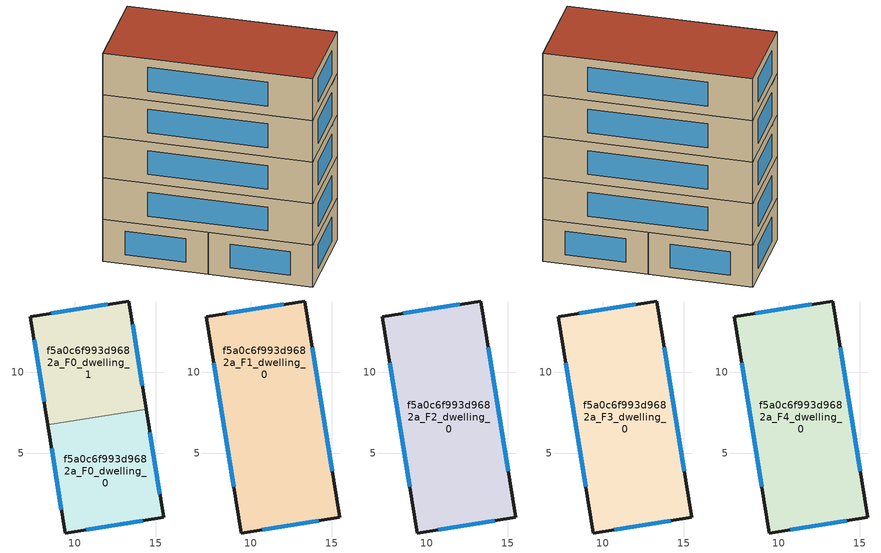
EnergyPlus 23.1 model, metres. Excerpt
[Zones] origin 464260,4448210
f5a0c6f993d9682a_F0_dwelling_0
 floor ground (EU_floor_Construction): 14.42,7.72 15.5,1.01 9.4,0.04 8.32,6.74 z0
 wall outside (EU_wall_Construction): 8.32,6.74 9.4,0.04 15.5,1.01 14.42,7.72 z0:3
 wall to f5a0c6f993d9682a_F0_dwelling_1 (EU_wall_Construction): 14.42,7.72 8.32,6.74 z0:3
 window (EU_Window_Construction): 15.27,2.45 14.65,6.29 / 10.71,0.25 14.19,0.81 / 8.55,5.31 9.17,1.48 z0.64:2.36
f5a0c6f993d9682a_F0_dwelling_1
 floor ground (EU_floor_Construction): 13.34,14.42 14.42,7.72 8.32,6.74 7.24,13.45 z0
 wall outside (EU_wall_Construction): 14.42,7.72 13.34,14.42 7.24,13.45 8.32,6.74 z0:3
 window (EU_Window_Construction): 12.04,14.22 8.55,13.66 / 14.19,9.16 13.57,12.99 / 7.47,12.02 8.09,8.18 z0.64:2.36
f5a0c6f993d9682a_F1_dwelling_0
 floor to f5a0c6f993d9682a_F0_dwelling_0 (EU_floor_Construction): 14.42,7.72 15.5,1.01 9.4,0.04 8.32,6.74 z3
 floor to f5a0c6f993d9682a_F0_dwelling_1 (EU_floor_Construction): 13.34,14.42 14.42,7.72 8.32,6.74 7.24,13.45 z3
 wall outside (EU_wall_Construction): 13.34,14.42 7.24,13.45 9.4,0.04 15.5,1.01 13.34,14.42 z3:6
 window (EU_Window_Construction): 12.04,14.22 8.55,13.66 / 15.04,3.89 13.81,11.55 / 10.71,0.25 14.19,0.81 / 7.71,10.58 8.94,2.92 z3.64:5.36
f5a0c6f993d9682a_F2_dwelling_0
 floor to f5a0c6f993d9682a_F1_dwelling_0 (EU_floor_Construction): 13.34,14.42 15.5,1.01 9.4,0.04 7.24,13.45 z6
 wall outside (EU_wall_Construction): 13.34,14.42 7.24,13.45 9.4,0.04 15.5,1.01 13.34,14.42 z6:9
 window (EU_Window_Construction): 12.04,14.22 8.55,13.66 / 15.04,3.89 13.81,11.55 / 10.71,0.25 14.19,0.81 / 7.71,10.58 8.94,2.92 z6.64:8.36
f5a0c6f993d9682a_F3_dwelling_0
 floor to f5a0c6f993d9682a_F2_dwelling_0 (EU_floor_Construction): 13.34,14.42 15.5,1.01 9.4,0.04 7.24,13.45 z9
 wall outside (EU_wall_Construction): 13.34,14.42 7.24,13.45 9.4,0.04 15.5,1.01 13.34,14.42 z9:12
 window (EU_Window_Construction): 12.04,14.22 8.55,13.66 / 15.04,3.89 13.81,11.55 / 10.71,0.25 14.19,0.81 / 7.71,10.58 8.94,2.92 z9.64:11.36
f5a0c6f993d9682a_F4_dwelling_0
 floor to f5a0c6f993d9682a_F3_dwelling_0 (EU_floor_Construction): 13.34,14.42 15.5,1.01 9.4,0.04 7.24,13.45 z12
 wall outside (EU_wall_Construction): 13.34,14.42 7.24,13.45 9.4,0.04 15.5,1.01 13.34,14.42 z12:15
 window (EU_Window_Construction): 12.04,14.22 8.55,13.66 / 15.04,3.89 13.81,11.55 / 10.71,0.25 14.19,0.81 / 7.71,10.58 8.94,2.92 z12.64:14.36
 roof outside (EU_roof_Construction): 15.5,1.01 13.34,14.42 7.24,13.45 9.4,0.04 z15
[Building]
EU S2 Campaign: North Axis=0; Terrain=City; Solar Distribution=FullExterior
[Site:Location]
Yerevan-Zvartnots.Intl.AP: Latitude=40.15; Longitude=44.383; Time Zone=4; Elevation=854
[SizingPeriod:WeatherFileDays]
AnnualSizingPeriod: Begin Month=1; Begin Day of Month=1; End Month=12; End Day of Month=31; Day of Week for Start Day=Monday; Use Weather File Daylight Saving Period=No; Use Weather File Rain and Snow Indicators=No
[MATERIAL]
EU_InternalMass_Material: Roughness=MediumRough; Thickness=0.1; Conductivity=1; Density=1800; Specific Heat=900; Thermal Absorptance=0.9; Solar Absorptance=0.7; Visible Absorptance=0.7
[MATERIAL:NOMASS] Roughness=MediumRough; Thermal Absorptance=0.9; Solar Absorptance=0.7; Visible Absorptance=0.7
Name | Thermal Resistance
EU_wall_NoMass | 1.05043
EU_roof_NoMass | 1.45357
EU_floor_NoMass | 0.478065
[WINDOWMATERIAL:SIMPLEGLAZINGSYSTEM]
EU_Window_SimpleGlazing: UFactor=2.5566; Solar Heat Gain Coefficient=0.75; Visible Transmittance=0.75
[CONSTRUCTION]
EU_wall_Construction: EU_wall_NoMass
EU_roof_Construction: EU_roof_NoMass
EU_floor_Construction: EU_floor_NoMass
EU_Window_Construction: EU_Window_SimpleGlazing
EU_InternalMass_Construction: EU_InternalMass_Material
[ZONE] Type=1; Multiplier=1; Ceiling Height=autocalculate; Floor Area=autocalculate; Part of Total Floor Area=Yes
Name | Volume
f5a0c6f993d9682a_F0_dwelling_0 | 125.811
f5a0c6f993d9682a_F1_dwelling_0 | 251.641
f5a0c6f993d9682a_F2_dwelling_0; f5a0c6f993d9682a_F3_dwelling_0; f5a0c6f993d9682a_F4_dwelling_0 | 251.646
f5a0c6f993d9682a_F0_dwelling_1 | 125.83
[INTERNALMASS] Construction=EU_InternalMass_Construction
Name | Zone or ZoneList | Surface Area
f5a0c6f993d9682a_F0_dwelling_0_EU_InternalMass | f5a0c6f993d9682a_F0_dwelling_0 | 41.9372
f5a0c6f993d9682a_F0_dwelling_1_EU_InternalMass | f5a0c6f993d9682a_F0_dwelling_1 | 41.9433
f5a0c6f993d9682a_F1_dwelling_0_EU_InternalMass | f5a0c6f993d9682a_F1_dwelling_0 | 83.8821
f5a0c6f993d9682a_F2_dwelling_0_EU_InternalMass | f5a0c6f993d9682a_F2_dwelling_0 | 83.8821
f5a0c6f993d9682a_F3_dwelling_0_EU_InternalMass | f5a0c6f993d9682a_F3_dwelling_0 | 83.8821
f5a0c6f993d9682a_F4_dwelling_0_EU_InternalMass | f5a0c6f993d9682a_F4_dwelling_0 | 83.8821
[OTHEREQUIPMENT] Fuel Type=Electricity; Design Level Calculation Method=Watts/Area; Power per Zone Floor Area=1; Fraction Latent=0; Fraction Radiant=0; Fraction Lost=0; Carbon Dioxide Generation Rate=0; EndUse Subcategory=EU_Step8_InternalGains
Name | Zone or ZoneList or Space or SpaceList | Schedule
EU_Step8_InternalGain_f5a0c6f993d9682a_F0_dwelling_0_f000 | f5a0c6f993d9682a_F0_dwelling_0 | EU_Step8_GainSchedule_f5a0c6f993d9682a_F0_dwelling_0_f000
EU_Step8_InternalGain_f5a0c6f993d9682a_F0_dwelling_1_f000 | f5a0c6f993d9682a_F0_dwelling_1 | EU_Step8_GainSchedule_f5a0c6f993d9682a_F0_dwelling_1_f000
EU_Step8_InternalGain_f5a0c6f993d9682a_F1_dwelling_0_f000 | f5a0c6f993d9682a_F1_dwelling_0 | EU_Step8_GainSchedule_f5a0c6f993d9682a_F1_dwelling_0_f000
EU_Step8_InternalGain_f5a0c6f993d9682a_F2_dwelling_0_f000 | f5a0c6f993d9682a_F2_dwelling_0 | EU_Step8_GainSchedule_f5a0c6f993d9682a_F2_dwelling_0_f000
EU_Step8_InternalGain_f5a0c6f993d9682a_F3_dwelling_0_f000 | f5a0c6f993d9682a_F3_dwelling_0 | EU_Step8_GainSchedule_f5a0c6f993d9682a_F3_dwelling_0_f000
EU_Step8_InternalGain_f5a0c6f993d9682a_F4_dwelling_0_f000 | f5a0c6f993d9682a_F4_dwelling_0 | EU_Step8_GainSchedule_f5a0c6f993d9682a_F4_dwelling_0_f000
[ZONEVENTILATION:DESIGNFLOWRATE] Schedule=EU_AlwaysOn; Design Flow Rate Calculation Method=AirChanges/Hour; Air Changes per Hour=0.557805; Ventilation Type=Natural; Fan Pressure Rise=0; Fan Total Efficiency=1; Constant Term Coefficient=1; Temperature Term Coefficient=0; Velocity Term Coefficient=0; Velocity Squared Term Coefficient=0; Minimum Indoor Temperature=-100; Maximum Indoor Temperature=100; Delta Temperature=-100; Minimum Outdoor Temperature=-100; Maximum Outdoor Temperature=100; Maximum Wind Speed=40
Name | Zone or ZoneList or Space or SpaceList
EU_ConstantAir_f5a0c6f993d9682a_F0_dwelling_0 | f5a0c6f993d9682a_F0_dwelling_0
EU_ConstantAir_f5a0c6f993d9682a_F0_dwelling_1 | f5a0c6f993d9682a_F0_dwelling_1
EU_ConstantAir_f5a0c6f993d9682a_F1_dwelling_0 | f5a0c6f993d9682a_F1_dwelling_0
EU_ConstantAir_f5a0c6f993d9682a_F2_dwelling_0 | f5a0c6f993d9682a_F2_dwelling_0
EU_ConstantAir_f5a0c6f993d9682a_F3_dwelling_0 | f5a0c6f993d9682a_F3_dwelling_0
EU_ConstantAir_f5a0c6f993d9682a_F4_dwelling_0 | f5a0c6f993d9682a_F4_dwelling_0
[HVACTEMPLATE:THERMOSTAT] Constant Heating Setpoint=20; Constant Cooling Setpoint=50
EU_HeatOnly_f5a0c6f993d9682a_F0_dwelling_0; EU_HeatOnly_f5a0c6f993d9682a_F0_dwelling_1; EU_HeatOnly_f5a0c6f993d9682a_F1_dwelling_0; EU_HeatOnly_f5a0c6f993d9682a_F2_dwelling_0; EU_HeatOnly_f5a0c6f993d9682a_F3_dwelling_0; EU_HeatOnly_f5a0c6f993d9682a_F4_dwelling_0
[HVACTEMPLATE:ZONE:IDEALLOADSAIRSYSTEM] System Availability Schedule=EU_AlwaysOn; Maximum Heating Supply Air Temperature=50; Minimum Cooling Supply Air Temperature=13; Maximum Heating Supply Air Humidity Ratio=0.0156; Minimum Cooling Supply Air Humidity Ratio=0.0077; Heating Limit=NoLimit; Cooling Limit=NoLimit; Heating Availability Schedule=EU_AlwaysOn; Cooling Availability Schedule=EU_CoolingOff; Dehumidification Control Type=ConstantSensibleHeatRatio; Cooling Sensible Heat Ratio=0.7; Dehumidification Setpoint=60; Humidification Control Type=None; Humidification Setpoint=30; Outdoor Air Method=None; Outdoor Air Flow Rate per Person=0.00944; Outdoor Air Flow Rate per Zone Floor Area=0; Outdoor Air Flow Rate per Zone=0; Demand Controlled Ventilation Type=None; Outdoor Air Economizer Type=NoEconomizer; Heat Recovery Type=None; Sensible Heat Recovery Effectiveness=0.7; Latent Heat Recovery Effectiveness=0.65
Name | Template Thermostat
f5a0c6f993d9682a_F0_dwelling_0 | EU_HeatOnly_f5a0c6f993d9682a_F0_dwelling_0
f5a0c6f993d9682a_F0_dwelling_1 | EU_HeatOnly_f5a0c6f993d9682a_F0_dwelling_1
f5a0c6f993d9682a_F1_dwelling_0 | EU_HeatOnly_f5a0c6f993d9682a_F1_dwelling_0
f5a0c6f993d9682a_F2_dwelling_0 | EU_HeatOnly_f5a0c6f993d9682a_F2_dwelling_0
f5a0c6f993d9682a_F3_dwelling_0 | EU_HeatOnly_f5a0c6f993d9682a_F3_dwelling_0
f5a0c6f993d9682a_F4_dwelling_0 | EU_HeatOnly_f5a0c6f993d9682a_F4_dwelling_0
[SIZING:ZONE] Zone Cooling Design Supply Air Temperature Input Method=SupplyAirTemperature; Zone Cooling Design Supply Air Temperature=13; Zone Heating Design Supply Air Temperature Input Method=SupplyAirTemperature; Zone Heating Design Supply Air Temperature=50; Zone Cooling Design Supply Air Humidity Ratio=0.008; Zone Heating Design Supply Air Humidity Ratio=0.008; Cooling Design Air Flow Method=DesignDay; Cooling Design Air Flow Rate=0; Cooling Minimum Air Flow per Zone Floor Area=0.000762; Cooling Minimum Air Flow=0; Cooling Minimum Air Flow Fraction=0.2; Heating Design Air Flow Method=DesignDay; Heating Design Air Flow Rate=0; Heating Maximum Air Flow per Zone Floor Area=0.002032; Heating Maximum Air Flow=0.141576; Heating Maximum Air Flow Fraction=0.3; Account for Dedicated Outdoor Air System=No; Dedicated Outdoor Air System Control Strategy=NeutralSupplyAir; Dedicated Outdoor Air Low Setpoint Temperature for Design=autosize; Dedicated Outdoor Air High Setpoint Temperature for Design=autosize; Zone Load Sizing Method=Sensible Load Only No Latent Load; Zone Latent Cooling Design Supply Air Humidity Ratio Input Method=HumidityRatioDifference; Zone Cooling Design Supply Air Humidity Ratio Difference=0.005; Zone Latent Heating Design Supply Air Humidity Ratio Input Method=HumidityRatioDifference; Zone Humidification Design Supply Air Humidity Ratio Difference=0.005
f5a0c6f993d9682a_F0_dwelling_0; f5a0c6f993d9682a_F0_dwelling_1; f5a0c6f993d9682a_F1_dwelling_0; f5a0c6f993d9682a_F2_dwelling_0; f5a0c6f993d9682a_F3_dwelling_0; f5a0c6f993d9682a_F4_dwelling_0
[SCHEDULE:CONSTANT]
Name | Hourly Value
EU_AlwaysOn | 1
EU_CoolingOff | 0
[SCHEDULE:FILE] Column Number=1; Rows to Skip at Top=0; Number of Hours of Data=8760; Column Separator=Comma; Interpolate to Timestep=No; Minutes per Item=60; Adjust Schedule for Daylight Savings=Yes
Name | File
EU_Step8_GainSchedule_f5a0c6f993d9682a_F0_dwelling_0_f000 | ../../schedules/f5a0c6f993d9682a/f5a0c6f993d9682a_F0_dwelling_0_f000_gain.csv
EU_Step8_GainSchedule_f5a0c6f993d9682a_F0_dwelling_1_f000 | ../../schedules/f5a0c6f993d9682a/f5a0c6f993d9682a_F0_dwelling_1_f000_gain.csv
EU_Step8_GainSchedule_f5a0c6f993d9682a_F1_dwelling_0_f000 | ../../schedules/f5a0c6f993d9682a/f5a0c6f993d9682a_F1_dwelling_0_f000_gain.csv
EU_Step8_GainSchedule_f5a0c6f993d9682a_F2_dwelling_0_f000 | ../../schedules/f5a0c6f993d9682a/f5a0c6f993d9682a_F2_dwelling_0_f000_gain.csv
EU_Step8_GainSchedule_f5a0c6f993d9682a_F3_dwelling_0_f000 | ../../schedules/f5a0c6f993d9682a/f5a0c6f993d9682a_F3_dwelling_0_f000_gain.csv
EU_Step8_GainSchedule_f5a0c6f993d9682a_F4_dwelling_0_f000 | ../../schedules/f5a0c6f993d9682a/f5a0c6f993d9682a_F4_dwelling_0_f000_gain.csv
